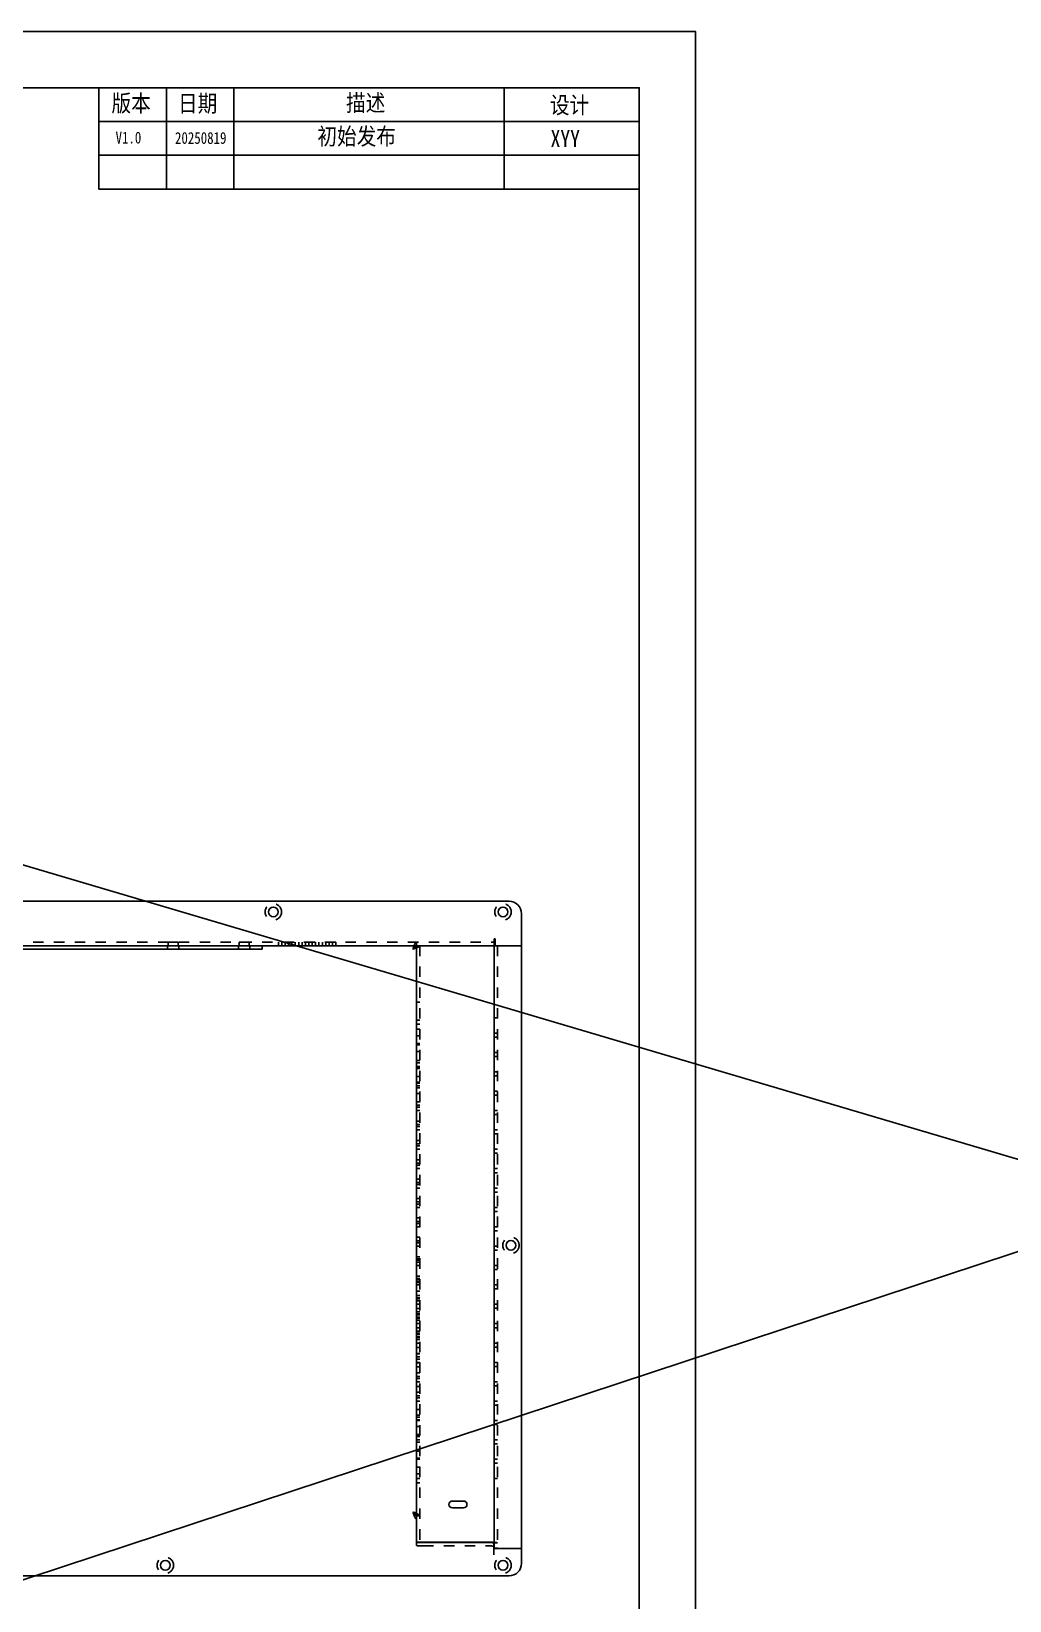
# Model space of a CAD drawing. Header units: millimetres. Extents: x -177 to 18421, y -5017 to 3255.
# Drawn here: x 1078 to 1513, y 1515 to 2212 of the extents above; entities that cross this region are included whole.
import ezdxf

# ---------------------------------------------------------------- set-up
doc = ezdxf.new("R2010")
doc.units = ezdxf.units.MM
doc.header["$LTSCALE"] = 46.255
doc.linetypes.add('HIDDEN', pattern=[0.2, 0.1, -0.1])
doc.layers.get('0').update_dxf_attribs({"linetype": 'CONTINUOUS'})
doc.layers.add('02___PRT_ALL_AXES', color=7, linetype='CONTINUOUS')
doc.layers.add('DEFAULT_2', color=8, linetype='HIDDEN')
doc.styles.get("Standard").update_dxf_attribs({"font": 'txt', "width": 0.85})
doc.styles.add('TEXTSTYLE_1', font='gdt', dxfattribs={"width": 0.8})

msp = doc.modelspace()

# ---------------------------------------------------------------- linework, layer by layer
for p, q in [((-176.891, 2211.998), (3543.087, 1111.998)), ((-176.891, 1111.998), (3158.287, 2211.998)), ((1138.109, 2186.998), (1138.109, 2141.998)), ((1168.109, 2186.998), (1168.109, 2141.998)), ((1288.109, 2186.998), (1288.109, 2141.998))]:
    msp.add_line(p, q)
at = {"color": 7, "linetype": 'Continuous'}
for p, q in [((840.929, 1825.859), (1290.329, 1825.859)), ((1295.829, 1538.574), (1295.829, 1820.359)), ((835.429, 1806.159), (1295.829, 1806.159)), ((1180.629, 1806.159), (1180.629, 1804.659)), ((1249.129, 1541.468), (1249.129, 1806.159)), ((1283.629, 1809.159), (1284.129, 1809.159)), ((1283.629, 1809.159), (1283.629, 1538.761)), ((1284.129, 1809.159), (1284.129, 1806.159)), ((1270.129, 1559.659), (1265.129, 1559.659)), ((1265.129, 1556.659), (1270.129, 1556.659)), ((1252.129, 1541.462), (1250.624, 1541.466)), ((1282.129, 1541.342), (1252.129, 1541.462)), ((1252.129, 1541.207), (1282.029, 1541.207)), ((1283.529, 1535.75), (1283.529, 1541.076)), ((1295.829, 1538.55), (1283.529, 1538.55)), ((1285.23, 1538.574), (1295.829, 1538.574)), ((1295.829, 1538.55), (1295.829, 1531.959)), ((1290.329, 1526.459), (840.929, 1526.459))]:
    msp.add_line(p, q, dxfattribs=at)
at = {"color": 3, "linetype": 'Continuous'}
msp.add_line((950.629, 1804.659), (1180.629, 1804.659), dxfattribs=at)
at = {"color": 7, "linetype": 'Continuous'}
for points in [[(-176.891, 1111.998), (1373.109, 1111.998), (1373.109, 2211.998), (-176.891, 2211.998)], [(-151.891, 1136.998), (1348.109, 1136.998), (1348.109, 2186.998), (-151.891, 2186.998)]]:
    msp.add_lwpolyline(points, close=True, dxfattribs=at)
for points in [[(1348.109, 2156.998), (1108.109, 2156.998), (1108.109, 2141.998), (1348.109, 2141.998), (1348.109, 2186.998), (1108.109, 2186.998), (1108.109, 2171.998)], [(1108.109, 2156.998), (1108.109, 2171.998), (1348.109, 2171.998)]]:
    msp.add_lwpolyline(points)
for centre in [(1185.629, 1821.159), (1287.629, 1821.159), (1291.129, 1673.159), (1137.629, 1531.159), (1287.629, 1531.159)]:
    msp.add_circle(centre, 2.15, dxfattribs=at)
for centre, radius, start, end in [((1290.329, 1820.359), 5.5, 0, 90), ((1265.129, 1558.159), 1.5, 90, 270), ((1270.129, 1558.159), 1.5, 270, 90), ((1290.329, 1531.959), 5.5, 270, 0)]:
    msp.add_arc(centre, radius, start, end, dxfattribs=at)
for points, knots in [([(1249.129, 1806.159), (1249.129, 1805.869), (1248.76, 1805.431), (1248.19, 1805.018), (1247.821, 1804.782), (1247.629, 1804.659)], [0, 0, 0, 0, 0.4006987, 0.6839142, 1, 1, 1, 1]), ([(1249.129, 1806.159), (1248.839, 1806.159), (1248.4, 1805.79), (1247.987, 1805.22), (1247.751, 1804.852), (1247.629, 1804.659)], [0, 0, 0, 0, 0.4006987, 0.6839142, 1, 1, 1, 1]), ([(1249.056, 1553.312), (1248.989, 1553.429), (1248.826, 1553.685), (1248.538, 1554.076), (1248.177, 1554.472), (1247.818, 1554.659), (1247.629, 1554.659)], [0, 0, 0, 0, 0.2007611, 0.4486434, 0.7188814, 1, 1, 1, 1]), ([(1249.129, 1553.165), (1248.834, 1553.203), (1248.417, 1553.567), (1247.989, 1554.126), (1247.752, 1554.477), (1247.629, 1554.659)], [0, 0, 0, 0, 0.4139201, 0.6931639, 1, 1, 1, 1]), ([(1249.127, 1553.165), (1249.122, 1553.185), (1249.098, 1553.234), (1249.072, 1553.282), (1249.056, 1553.312)], [0, 0, 0, 0, 0.3767969, 1, 1, 1, 1]), ([(1252.129, 1541.207), (1251.746, 1541.207), (1251.19, 1541.216), (1250.483, 1541.248), (1250.033, 1541.279), (1249.668, 1541.316), (1249.384, 1541.361), (1249.228, 1541.396), (1249.129, 1541.443), (1249.129, 1541.468)], [0, 0, 0, 0, 0.3784624, 0.5496058, 0.699831, 0.8234963, 0.9160812, 0.9746283, 1, 1, 1, 1]), ([(1250.624, 1541.466), (1250.273, 1541.467), (1249.819, 1541.467), (1249.322, 1541.472), (1249.177, 1541.471), (1249.133, 1541.474)], [0, 0, 0, 0, 0.7066305, 0.9120547, 1, 1, 1, 1]), ([(1283.414, 1541.126), (1283.34, 1541.142), (1283.155, 1541.165), (1282.694, 1541.199), (1282.306, 1541.207), (1282.029, 1541.207)], [0, 0, 0, 0, 0.1645825, 0.4000413, 1, 1, 1, 1]), ([(1282.129, 1541.342), (1282.379, 1541.342), (1282.813, 1541.322), (1283.247, 1541.265), (1283.424, 1541.212)], [0, 0, 0, 0, 0.5748853, 1, 1, 1, 1]), ([(1283.529, 1541.076), (1283.529, 1541.089), (1283.479, 1541.112), (1283.443, 1541.12), (1283.414, 1541.126)], [0, 0, 0, 0, 0.3023329, 1, 1, 1, 1]), ([(1283.424, 1541.212), (1283.466, 1541.2), (1283.532, 1541.176), (1283.596, 1541.139), (1283.613, 1541.117)], [0, 0, 0, 0, 0.6059271, 1, 1, 1, 1]), ([(1283.629, 1538.761), (1283.629, 1538.749), (1283.677, 1538.728), (1283.752, 1538.711), (1283.892, 1538.687), (1284.075, 1538.665), (1284.308, 1538.642), (1284.697, 1538.61), (1285.01, 1538.588), (1285.23, 1538.574)], [0, 0, 0, 0, 0.0223544, 0.0751404, 0.1599466, 0.2756804, 0.4203855, 0.5914694, 1, 1, 1, 1])]:
    msp.add_open_spline(points, degree=3, knots=knots, dxfattribs=at)
at = {"layer": '02___PRT_ALL_AXES', "color": 8, "linetype": 'HIDDEN'}
for p, q in [((1138.879, 1807.659), (1138.879, 1806.159)), ((1143.379, 1807.659), (1138.879, 1807.659)), ((1143.379, 1806.159), (1138.879, 1806.159)), ((1143.379, 1807.659), (1143.379, 1806.159)), ((1170.379, 1807.659), (1170.379, 1806.159)), ((1174.879, 1807.659), (1170.379, 1807.659)), ((1174.879, 1806.159), (1170.379, 1806.159)), ((1174.879, 1807.659), (1174.879, 1806.159)), ((1187.879, 1807.659), (1187.879, 1806.159)), ((1213.379, 1807.659), (1187.879, 1807.659)), ((1213.379, 1806.159), (1187.879, 1806.159)), ((1189.379, 1807.659), (1189.379, 1806.159)), ((1190.879, 1807.659), (1190.879, 1806.159)), ((1192.379, 1807.659), (1192.379, 1806.159)), ((1193.879, 1807.659), (1193.879, 1806.159)), ((1195.379, 1807.659), (1195.379, 1806.159)), ((1196.879, 1807.659), (1196.879, 1806.159)), ((1198.379, 1807.659), (1198.379, 1806.159)), ((1199.879, 1807.659), (1199.879, 1806.159)), ((1201.379, 1807.659), (1201.379, 1806.159)), ((1202.879, 1807.659), (1202.879, 1806.159)), ((1204.379, 1807.659), (1204.379, 1806.159)), ((1205.879, 1807.659), (1205.879, 1806.159)), ((1207.379, 1807.659), (1207.379, 1806.159)), ((1208.879, 1807.659), (1208.879, 1806.159)), ((1210.379, 1807.659), (1210.379, 1806.159)), ((1211.879, 1807.659), (1211.879, 1806.159)), ((1213.379, 1807.659), (1213.379, 1806.159))]:
    msp.add_line(p, q, dxfattribs=at)
at = {"layer": 'DEFAULT_2', "color": 8, "linetype": 'HIDDEN'}
for p, q in [((847.629, 1807.659), (1283.629, 1807.659)), ((1138.629, 1806.159), (1138.629, 1804.659)), ((1143.629, 1806.159), (1143.629, 1804.659)), ((1170.129, 1806.159), (1170.129, 1804.659)), ((1175.129, 1804.659), (1175.129, 1806.159)), ((1249.129, 1806.159), (1249.129, 1807.659)), ((1250.629, 1806.159), (1250.629, 1541.474)), ((1285.129, 1806.159), (1285.129, 1538.761)), ((1250.629, 1781.159), (1249.129, 1781.159)), ((1250.629, 1773.153), (1249.129, 1773.153)), ((1249.129, 1771.311), (1250.629, 1771.311)), ((1283.629, 1774.202), (1285.129, 1774.202)), ((1250.629, 1769.153), (1249.129, 1769.153)), ((1250.629, 1766.153), (1249.129, 1766.153)), ((1249.129, 1762.711), (1250.629, 1762.711)), ((1283.629, 1767.401), (1285.129, 1767.401)), ((1283.629, 1765.602), (1285.129, 1765.602)), ((1250.629, 1762.153), (1249.129, 1762.153)), ((1250.629, 1759.153), (1249.129, 1759.153)), ((1283.629, 1758.801), (1285.129, 1758.801)), ((1283.629, 1757.002), (1285.129, 1757.002)), ((1250.629, 1755.153), (1249.129, 1755.153)), ((1249.129, 1754.111), (1250.629, 1754.111)), ((1249.129, 1752.607), (1250.629, 1752.607)), ((1250.629, 1752.153), (1249.129, 1752.153)), ((1249.129, 1751.705), (1250.629, 1751.705)), ((1283.629, 1750.201), (1285.129, 1750.201)), ((1283.629, 1748.402), (1285.129, 1748.402)), ((1250.629, 1748.153), (1249.129, 1748.153)), ((1249.129, 1745.511), (1250.629, 1745.511)), ((1250.629, 1745.153), (1249.129, 1745.153)), ((1249.129, 1744.007), (1250.629, 1744.007)), ((1249.129, 1743.105), (1250.629, 1743.105)), ((1283.629, 1741.601), (1285.129, 1741.601)), ((1250.629, 1740.625), (1249.129, 1740.625)), ((1249.129, 1736.911), (1250.629, 1736.911)), ((1249.129, 1735.407), (1250.629, 1735.407)), ((1249.129, 1734.505), (1250.629, 1734.505)), ((1283.629, 1739.802), (1285.129, 1739.802)), ((1249.129, 1733.001), (1250.629, 1733.001)), ((1249.129, 1728.311), (1250.629, 1728.311)), ((1283.629, 1733.001), (1285.129, 1733.001)), ((1283.629, 1731.202), (1285.129, 1731.202)), ((1249.129, 1726.807), (1250.629, 1726.807)), ((1249.129, 1725.905), (1250.629, 1725.905)), ((1249.129, 1724.401), (1250.629, 1724.401)), ((1283.629, 1724.401), (1285.129, 1724.401)), ((1283.629, 1722.602), (1285.129, 1722.602)), ((1249.129, 1719.711), (1250.629, 1719.711)), ((1249.129, 1718.207), (1250.629, 1718.207)), ((1249.129, 1717.305), (1250.629, 1717.305)), ((1249.129, 1715.801), (1250.629, 1715.801)), ((1283.629, 1715.801), (1285.129, 1715.801)), ((1283.629, 1714.002), (1285.129, 1714.002)), ((1249.129, 1711.111), (1250.629, 1711.111)), ((1249.129, 1709.607), (1250.629, 1709.607)), ((1249.129, 1708.705), (1250.629, 1708.705)), ((1249.129, 1707.201), (1250.629, 1707.201)), ((1283.629, 1707.201), (1285.129, 1707.201)), ((1249.129, 1702.511), (1250.629, 1702.511)), ((1249.129, 1701.007), (1250.629, 1701.007)), ((1249.129, 1700.105), (1250.629, 1700.105)), ((1283.629, 1705.402), (1285.129, 1705.402)), ((1249.129, 1698.601), (1250.629, 1698.601)), ((1249.129, 1693.911), (1250.629, 1693.911)), ((1283.629, 1698.601), (1285.129, 1698.601)), ((1283.629, 1696.802), (1285.129, 1696.802)), ((1249.129, 1692.407), (1250.629, 1692.407)), ((1249.129, 1691.505), (1250.629, 1691.505)), ((1249.129, 1690.001), (1250.629, 1690.001)), ((1283.629, 1690.001), (1285.129, 1690.001)), ((1283.629, 1688.202), (1285.129, 1688.202)), ((1249.129, 1685.311), (1250.629, 1685.311)), ((1249.129, 1683.807), (1250.629, 1683.807)), ((1249.129, 1682.905), (1250.629, 1682.905)), ((1249.129, 1681.401), (1250.629, 1681.401)), ((1283.629, 1681.401), (1285.129, 1681.401)), ((1283.629, 1679.602), (1285.129, 1679.602)), ((1249.129, 1676.711), (1250.629, 1676.711)), ((1249.129, 1675.207), (1250.629, 1675.207)), ((1249.129, 1674.305), (1250.629, 1674.305)), ((1249.129, 1672.801), (1250.629, 1672.801)), ((1283.629, 1672.801), (1285.129, 1672.801)), ((1249.129, 1668.111), (1250.629, 1668.111)), ((1250.629, 1667.159), (1249.129, 1667.159)), ((1249.129, 1666.607), (1250.629, 1666.607)), ((1249.129, 1665.705), (1250.629, 1665.705)), ((1283.629, 1671.002), (1285.129, 1671.002)), ((1249.129, 1664.201), (1250.629, 1664.201)), ((1249.129, 1659.511), (1250.629, 1659.511)), ((1250.629, 1658.476), (1249.129, 1658.476)), ((1249.129, 1658.007), (1250.629, 1658.007)), ((1283.629, 1664.201), (1285.129, 1664.201)), ((1283.629, 1662.402), (1285.129, 1662.402)), ((1249.129, 1657.105), (1250.629, 1657.105)), ((1250.629, 1656.709), (1249.129, 1656.709)), ((1249.129, 1655.601), (1250.629, 1655.601)), ((1250.629, 1652.747), (1249.129, 1652.747)), ((1249.129, 1650.911), (1250.629, 1650.911)), ((1283.629, 1655.601), (1285.129, 1655.601)), ((1283.629, 1653.802), (1285.129, 1653.802)), ((1250.629, 1649.876), (1249.129, 1649.876)), ((1249.129, 1649.407), (1250.629, 1649.407)), ((1249.129, 1648.505), (1250.629, 1648.505)), ((1249.129, 1647.001), (1250.629, 1647.001)), ((1250.629, 1645.068), (1249.129, 1645.068)), ((1283.629, 1647.001), (1285.129, 1647.001)), ((1283.629, 1645.202), (1285.129, 1645.202)), ((1250.629, 1643.623), (1249.129, 1643.623)), ((1250.629, 1642.721), (1249.129, 1642.721)), ((1249.129, 1642.311), (1250.629, 1642.311)), ((1250.629, 1641.276), (1249.129, 1641.276)), ((1249.129, 1640.807), (1250.629, 1640.807)), ((1249.129, 1639.905), (1250.629, 1639.905)), ((1249.129, 1638.401), (1250.629, 1638.401)), ((1283.629, 1638.401), (1285.129, 1638.401)), ((1250.629, 1636.468), (1249.129, 1636.468)), ((1250.629, 1635.023), (1249.129, 1635.023)), ((1250.629, 1634.121), (1249.129, 1634.121)), ((1249.129, 1633.711), (1250.629, 1633.711)), ((1250.629, 1632.676), (1249.129, 1632.676)), ((1249.129, 1632.207), (1250.629, 1632.207)), ((1249.129, 1631.305), (1250.629, 1631.305)), ((1283.629, 1636.602), (1285.129, 1636.602)), ((1249.129, 1629.801), (1250.629, 1629.801)), ((1250.629, 1627.868), (1249.129, 1627.868)), ((1249.129, 1625.111), (1250.629, 1625.111)), ((1250.629, 1624.997), (1249.129, 1624.997)), ((1249.129, 1623.607), (1250.629, 1623.607)), ((1283.629, 1629.801), (1285.129, 1629.801)), ((1283.629, 1628.002), (1285.129, 1628.002)), ((1249.129, 1622.705), (1250.629, 1622.705)), ((1249.129, 1621.201), (1250.629, 1621.201)), ((1250.629, 1621.035), (1249.129, 1621.035)), ((1250.629, 1619.268), (1249.129, 1619.268)), ((1249.129, 1616.511), (1250.629, 1616.511)), ((1283.629, 1621.201), (1285.129, 1621.201)), ((1283.629, 1619.402), (1285.129, 1619.402)), ((1249.129, 1615.007), (1250.629, 1615.007)), ((1249.129, 1614.105), (1250.629, 1614.105)), ((1249.129, 1612.601), (1250.629, 1612.601)), ((1250.629, 1610.559), (1249.129, 1610.559)), ((1283.629, 1612.601), (1285.129, 1612.601)), ((1283.629, 1610.802), (1285.129, 1610.802)), ((1249.129, 1607.911), (1250.629, 1607.911)), ((1249.129, 1606.407), (1250.629, 1606.407)), ((1249.129, 1605.505), (1250.629, 1605.505)), ((1249.129, 1604.001), (1250.629, 1604.001)), ((1283.629, 1604.001), (1285.129, 1604.001)), ((1283.629, 1602.202), (1285.129, 1602.202)), ((1250.629, 1600.287), (1249.129, 1600.287)), ((1249.129, 1597.807), (1250.629, 1597.807)), ((1249.129, 1596.905), (1250.629, 1596.905)), ((1250.629, 1595.759), (1249.129, 1595.759)), ((1249.129, 1595.401), (1250.629, 1595.401)), ((1283.629, 1595.401), (1285.129, 1595.401)), ((1250.629, 1592.759), (1249.129, 1592.759)), ((1249.129, 1589.207), (1250.629, 1589.207)), ((1250.629, 1588.759), (1249.129, 1588.759)), ((1249.129, 1588.305), (1250.629, 1588.305)), ((1283.629, 1593.602), (1285.129, 1593.602)), ((1249.129, 1586.801), (1250.629, 1586.801)), ((1250.629, 1585.759), (1249.129, 1585.759)), ((1250.629, 1581.759), (1249.129, 1581.759)), ((1283.629, 1586.801), (1285.129, 1586.801)), ((1283.629, 1585.002), (1285.129, 1585.002)), ((1250.629, 1578.759), (1249.129, 1578.759)), ((1249.129, 1578.201), (1250.629, 1578.201)), ((1250.629, 1574.759), (1249.129, 1574.759)), ((1283.629, 1578.201), (1285.129, 1578.201)), ((1283.629, 1576.402), (1285.129, 1576.402)), ((1250.629, 1571.759), (1249.129, 1571.759)), ((1249.129, 1569.601), (1250.629, 1569.601)), ((1250.629, 1567.759), (1249.129, 1567.759)), ((1283.629, 1569.601), (1285.129, 1569.601)), ((1250.629, 1553.153), (1249.129, 1553.153)), ((1249.129, 1541.474), (1249.133, 1541.474)), ((1249.129, 1539.974), (1249.129, 1541.468)), ((1252.129, 1539.713), (1282.029, 1539.713)), ((1285.129, 1541.08), (1283.629, 1541.08)), ((1285.129, 1538.761), (1283.629, 1538.761))]:
    msp.add_line(p, q, dxfattribs=at)
for centre in [(1185.629, 1821.159), (1287.629, 1821.159), (1291.129, 1673.159), (1137.629, 1531.159), (1287.629, 1531.159)]:
    msp.add_circle(centre, 3.65, dxfattribs=at)
for points, knots in [([(1249.129, 1807.659), (1248.982, 1807.659), (1248.754, 1807.463), (1248.548, 1807.135), (1248.363, 1806.759), (1248.181, 1806.309), (1247.928, 1805.602), (1247.751, 1805.043), (1247.629, 1804.659)], [0, 0, 0, 0, 0.1275488, 0.2247743, 0.3460745, 0.4889322, 0.6491484, 1, 1, 1, 1]), ([(1250.629, 1806.159), (1250.629, 1806.013), (1250.432, 1805.784), (1250.104, 1805.579), (1249.729, 1805.393), (1249.278, 1805.211), (1248.571, 1804.958), (1248.012, 1804.781), (1247.629, 1804.659)], [0, 0, 0, 0, 0.1275488, 0.2247743, 0.3460745, 0.4889322, 0.6491484, 1, 1, 1, 1]), ([(1250.626, 1553.165), (1250.619, 1553.179), (1250.59, 1553.211), (1250.499, 1553.301), (1250.32, 1553.451), (1250.041, 1553.668), (1249.684, 1553.918), (1249.26, 1554.179), (1248.773, 1554.423), (1248.225, 1554.61), (1247.829, 1554.659), (1247.629, 1554.659)], [0, 0, 0, 0, 0.0136103, 0.0373387, 0.1123999, 0.2181832, 0.3473686, 0.4941517, 0.6541925, 0.8241271, 1, 1, 1, 1]), ([(1249.129, 1551.671), (1248.974, 1551.71), (1248.765, 1551.93), (1248.55, 1552.276), (1248.287, 1552.81), (1247.982, 1553.613), (1247.751, 1554.296), (1247.629, 1554.659)], [0, 0, 0, 0, 0.140699, 0.242336, 0.3649898, 0.6621343, 1, 1, 1, 1]), ([(1249.129, 1553.153), (1249.129, 1553.155), (1249.128, 1553.159), (1249.128, 1553.163), (1249.127, 1553.165)], [0, 0, 0, 0, 0.496194, 1, 1, 1, 1]), ([(1250.629, 1553.153), (1250.629, 1553.155), (1250.628, 1553.159), (1250.627, 1553.163), (1250.626, 1553.165)], [0, 0, 0, 0, 0.485587, 1, 1, 1, 1]), ([(1249.129, 1539.974), (1249.129, 1539.949), (1249.228, 1539.902), (1249.384, 1539.866), (1249.668, 1539.821), (1250.033, 1539.785), (1250.483, 1539.754), (1251.19, 1539.722), (1251.746, 1539.713), (1252.129, 1539.713)], [0, 0, 0, 0, 0.0253717, 0.0839188, 0.1765037, 0.300169, 0.4503942, 0.6215376, 1, 1, 1, 1]), ([(1252.129, 1541.462), (1251.943, 1541.463), (1251.6, 1541.465), (1251.146, 1541.466), (1250.832, 1541.473), (1250.676, 1541.469), (1250.631, 1541.474)], [0, 0, 0, 0, 0.3707713, 0.688843, 0.9090131, 1, 1, 1, 1]), ([(1282.029, 1539.713), (1282.22, 1539.713), (1282.498, 1539.708), (1282.851, 1539.692), (1283.076, 1539.677), (1283.259, 1539.658), (1283.401, 1539.636), (1283.479, 1539.618), (1283.529, 1539.595), (1283.529, 1539.582)], [0, 0, 0, 0, 0.3784654, 0.5496063, 0.6998329, 0.823498, 0.9160824, 0.974629, 1, 1, 1, 1]), ([(1282.129, 1541.342), (1282.512, 1541.342), (1283.069, 1541.333), (1283.776, 1541.301), (1284.226, 1541.269), (1284.591, 1541.233), (1284.874, 1541.188), (1285.03, 1541.152), (1285.129, 1541.106), (1285.129, 1541.08)], [0, 0, 0, 0, 0.3790513, 0.5502904, 0.7004522, 0.8239277, 0.91628, 0.9746563, 1, 1, 1, 1]), ([(1285.129, 1538.761), (1285.129, 1538.737), (1285.224, 1538.696), (1285.367, 1538.66), (1285.626, 1538.614), (1285.819, 1538.588), (1285.929, 1538.574)], [0, 0, 0, 0, 0.0868185, 0.2880173, 0.5992886, 1, 1, 1, 1])]:
    msp.add_open_spline(points, degree=3, knots=knots, dxfattribs=at)
msp.add_open_spline([(1283.613, 1541.117), (1283.622, 1541.107), (1283.629, 1541.093), (1283.629, 1541.08)], degree=3, dxfattribs=at)

# ---------------------------------------------------------------- texts
at = {"lineweight": -3, "char_height": 7.5163, "attachment_point": 5}
for s, insert, width in [('{\\fSimSun|b0|i0|c134|p54;版本}', (1122.45, 2179.686), 32.26492), ('{\\fSimSun|b0|i0|c134|p54;日期}', (1152.002, 2179.581), 32.26492), ('{\\fSimSun|b0|i0|c134|p54;描述}', (1226.609, 2179.89), 32.26492), ('{\\fSimSun|b0|i0|c134|p54;设计}', (1317.191, 2178.875), 32.26492), ('{\\fSimSun|b0|i0|c134|p54;初始发布}', (1222.619, 2164.995), 49.01933), ('{\\fSimSun|b0|i0|c134|p54;XYY}', (1315.274, 2164.443), 32.26492)]:
    msp.add_mtext(s, dxfattribs=dict(at, insert=insert, width=width))
at = {"insert": (1115.543, 2167.48), "char_height": 5.25, "width": 18.95171, "attachment_point": 1, "style": 'TEXTSTYLE_1'}
msp.add_mtext('{\\fSimSun|b0|i0|c0|p2;V1.0}', dxfattribs=at)
at = {"color": 0, "insert": (1141.934, 2167.321), "char_height": 5.25, "width": 28.21107, "attachment_point": 1, "style": 'TEXTSTYLE_1'}
msp.add_mtext('{\\fSimSun|b0|i0|c134|p54;20250819}', dxfattribs=at)

doc.saveas('drawing.dxf')
